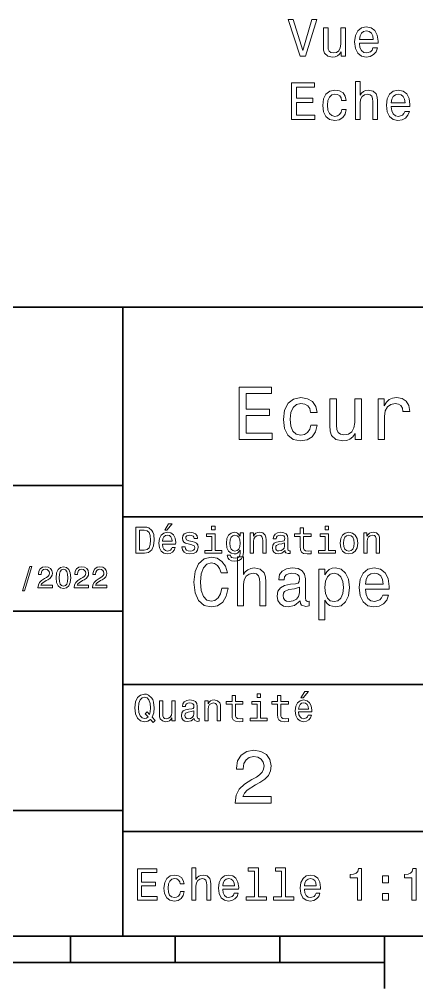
# Model space of a CAD drawing. Extents: x 0 to 420, y 0 to 297.
# Drawn here: x 275.1 to 313.1, y 5 to 97.5 of the extents above; entities that cross this region are included whole.
import ezdxf

# ---------------------------------------------------------------- set-up
doc = ezdxf.new("R2010")
doc.units = 0

msp = doc.modelspace()

# ---------------------------------------------------------------- linework, layer by layer
at = {"color": 7, "lineweight": 35}
for p, q in [((220, 70), (410, 70)), ((285, 10), (285, 70)), ((220, 53), (285, 53)), ((285, 50), (410, 50)), ((220, 41), (285, 41)), ((285, 34), (410, 34)), ((220, 22), (285, 22)), ((285, 20), (410, 20)), ((10, 10), (410, 10)), ((220, 10), (410, 10)), ((110, 7.5), (310, 7.5))]:
    msp.add_line(p, q, dxfattribs=at)
at = {"color": 7, "lineweight": 35, "ltscale": 0.0625}
for p, q in [((280, 10), (280, 7.5)), ((290, 10), (290, 7.5)), ((300, 10), (300, 7.5))]:
    msp.add_line(p, q, dxfattribs=at)
at = {"color": 7, "lineweight": 35, "ltscale": 0.125}
msp.add_line((310, 10), (310, 5), dxfattribs=at)
at = {"color": 7, "lineweight": 13}
for points in [[(303.06955, 97.463417), (302.192017, 94.482872), (301.289276, 97.463417), (300.810181, 97.463417), (301.93985, 93.958374), (302.444183, 93.958374), (303.548645, 97.463417)], [(306.272003, 96.666588), (305.828186, 96.666588), (305.828186, 95.103188), (305.777771, 94.740074), (305.6315, 94.477829), (305.404572, 94.316444), (305.106995, 94.266014), (304.869965, 94.306358), (304.718689, 94.427391), (304.632935, 94.634163), (304.612762, 94.926674), (304.612762, 96.666588), (304.168976, 96.666588), (304.168976, 94.88633), (304.184113, 94.528259), (304.279907, 94.230705), (304.572418, 93.958374), (305.041443, 93.862556), (305.29361, 93.897858), (305.510468, 93.988632), (305.697052, 94.144974), (305.848358, 94.371918), (305.848358, 93.958374), (306.272003, 93.958374)], [(307.608459, 95.183876), (309.383667, 95.183876), (309.388702, 95.390648), (309.308014, 95.970619), (309.086121, 96.404343), (308.733093, 96.666588), (308.264069, 96.762405), (307.805145, 96.661545), (307.452118, 96.37912), (307.225159, 95.920189), (307.14447, 95.315002), (307.220123, 94.694687), (307.447052, 94.240791), (307.795044, 93.958374), (308.248932, 93.862556), (308.642303, 93.928116), (308.965088, 94.099586), (309.202118, 94.371918), (309.338287, 94.735031), (308.899506, 94.735031), (308.808746, 94.533302), (308.677612, 94.382004), (308.304413, 94.260971), (308.016937, 94.316444), (307.800079, 94.492958), (307.658875, 94.780418), (307.608459, 95.168747)], [(307.608459, 95.557076), (307.66394, 95.90506), (307.800079, 96.162262), (308.006866, 96.318604), (308.279205, 96.374077), (308.546478, 96.318604), (308.753265, 96.162262), (308.879333, 95.90506), (308.924744, 95.557076)], [(301.132935, 87.911545), (303.351959, 87.911545), (303.351959, 88.335175), (301.596924, 88.335175), (301.596924, 89.520332), (303.160309, 89.520332), (303.160309, 89.938919), (301.596924, 89.938919), (301.596924, 90.987915), (303.311615, 90.987915), (303.311615, 91.411545), (301.132935, 91.411545)], [(305.908875, 89.722061), (306.347656, 89.722061), (306.256866, 90.125519), (306.040009, 90.443245), (305.702118, 90.639931), (305.263336, 90.715576), (304.779205, 90.614716), (304.411041, 90.332291), (304.179047, 89.87336), (304.098358, 89.258087), (304.174011, 88.647858), (304.40097, 88.193962), (304.759033, 87.911545), (305.24823, 87.815727), (305.681946, 87.891373), (306.019836, 88.103188), (306.251831, 88.436043), (306.352692, 88.879845), (305.929047, 88.879845), (305.853394, 88.597427), (305.712189, 88.385605), (305.510468, 88.254486), (305.263336, 88.214142), (304.955719, 88.279701), (304.733795, 88.48143), (304.597656, 88.809242), (304.552246, 89.273216), (304.597656, 89.727104), (304.738861, 90.054916), (304.96579, 90.256645), (305.263336, 90.327248), (305.525604, 90.28186), (305.72229, 90.165871), (305.853394, 89.974228)], [(307.220123, 87.911545), (307.66394, 87.911545), (307.66394, 89.474945), (307.70932, 89.833015), (307.85556, 90.095261), (308.08252, 90.256645), (308.385101, 90.317162), (308.627167, 90.266731), (308.778473, 90.130562), (308.854126, 89.903618), (308.879333, 89.601028), (308.879333, 87.911545), (309.323151, 87.911545), (309.323151, 89.691803), (309.302979, 90.049873), (309.212189, 90.347427), (308.914642, 90.619759), (308.450684, 90.715576), (308.198517, 90.680275), (307.981659, 90.584457), (307.800079, 90.433159), (307.66394, 90.226387), (307.66394, 91.532585), (307.220123, 91.532585)], [(310.64447, 89.137047), (312.419678, 89.137047), (312.424744, 89.343819), (312.344055, 89.92379), (312.122131, 90.357513), (311.769104, 90.619759), (311.300079, 90.715576), (310.841156, 90.614716), (310.488129, 90.332291), (310.2612, 89.87336), (310.180481, 89.268173), (310.256134, 88.647858), (310.483093, 88.193962), (310.831085, 87.911545), (311.284973, 87.815727), (311.678345, 87.881287), (312.001099, 88.052757), (312.238129, 88.325089), (312.374298, 88.688202), (311.935547, 88.688202), (311.844757, 88.486473), (311.713623, 88.335175), (311.340424, 88.214142), (311.052979, 88.269615), (310.836121, 88.446129), (310.694916, 88.733589), (310.64447, 89.121918)], [(310.64447, 89.510246), (310.699951, 89.858231), (310.836121, 90.115433), (311.042877, 90.271774), (311.315216, 90.327248), (311.58252, 90.271774), (311.789276, 90.115433), (311.915375, 89.858231), (311.960754, 89.510246)], [(296.109497, 57.381123), (299.279541, 57.381123), (299.279541, 57.986309), (296.772339, 57.986309), (296.772339, 59.679394), (299.005768, 59.679394), (299.005768, 60.277374), (296.772339, 60.277374), (296.772339, 61.775936), (299.221893, 61.775936), (299.221893, 62.381123), (296.109497, 62.381123)], [(302.932281, 59.967579), (303.559082, 59.967579), (303.429382, 60.543945), (303.119598, 60.997837), (302.636871, 61.278816), (302.010071, 61.386887), (301.318451, 61.242794), (300.792511, 60.839336), (300.46109, 60.183716), (300.345825, 59.304752), (300.453888, 58.432995), (300.778107, 57.78458), (301.289612, 57.381123), (301.988464, 57.244236), (302.608063, 57.352303), (303.09079, 57.6549), (303.42218, 58.130402), (303.566284, 58.764408), (302.96109, 58.764408), (302.853027, 58.36095), (302.651306, 58.058357), (302.363098, 57.871037), (302.010071, 57.8134), (301.570618, 57.907059), (301.253601, 58.195244), (301.059082, 58.663544), (300.994232, 59.326366), (301.059082, 59.974781), (301.260803, 60.443081), (301.585022, 60.731266), (302.010071, 60.83213), (302.384735, 60.767288), (302.66571, 60.601585), (302.853027, 60.327808)], [(307.788177, 61.25), (307.154175, 61.25), (307.154175, 59.016571), (307.082123, 58.497837), (306.873199, 58.123196), (306.548981, 57.892651), (306.123901, 57.820602), (305.785309, 57.878242), (305.569153, 58.051151), (305.446686, 58.346542), (305.417877, 58.764408), (305.417877, 61.25), (304.783875, 61.25), (304.783875, 58.706772), (304.805481, 58.195244), (304.942352, 57.770172), (305.360229, 57.381123), (306.030243, 57.244236), (306.390503, 57.294666), (306.700287, 57.424351), (306.966858, 57.647694), (307.182983, 57.971901), (307.182983, 57.381123), (307.788177, 57.381123)], [(309.380402, 57.381123), (310.014404, 57.381123), (310.014404, 59.592937), (310.079254, 60.12608), (310.273773, 60.507923), (310.59079, 60.738472), (311.015839, 60.817722), (311.332855, 60.767288), (311.570618, 60.623199), (311.714691, 60.378242), (311.765137, 60.046829), (312.406342, 60.046829), (312.319885, 60.630402), (312.082123, 61.048271), (311.685883, 61.30043), (311.145538, 61.386887), (310.778107, 61.32925), (310.46109, 61.185158), (310.180115, 60.940201), (309.956757, 60.608788), (309.956757, 61.25), (309.380402, 61.25)], [(287.080688, 49.030979), (286.248566, 49.030979), (286.248566, 46.530979), (287.080688, 46.530979), (287.473328, 46.610229), (287.765137, 46.851585), (287.945251, 47.244236), (288.010101, 47.780979), (287.952454, 48.328529), (287.880402, 48.544666), (287.779541, 48.717579), (287.487762, 48.951729), (287.296844, 49.009365)], [(289.004333, 48.728386), (289.216858, 48.728386), (289.71759, 49.340778), (289.364563, 49.340778)], [(293.824219, 49.117435), (293.489197, 49.117435), (293.489197, 48.757202), (293.824219, 48.757202)], [(304.667145, 49.117435), (304.332123, 49.117435), (304.332123, 48.757202), (304.667145, 48.757202)], [(287.055481, 48.731987), (287.329254, 48.677952), (287.516571, 48.512245), (287.628235, 48.216858), (287.664276, 47.780979), (287.624634, 47.359509), (287.51297, 47.064121), (287.322052, 46.887608), (287.055481, 46.829971), (286.583588, 46.829971), (286.583588, 48.731987)], [(288.784576, 47.406338), (290.052582, 47.406338), (290.056183, 47.554035), (289.998566, 47.9683), (289.840057, 48.278099), (289.587891, 48.465416), (289.252869, 48.533859), (288.925079, 48.461815), (288.672913, 48.260086), (288.510803, 47.932278), (288.453156, 47.5), (288.507202, 47.056915), (288.669312, 46.732708), (288.917877, 46.530979), (289.242065, 46.462536), (289.523041, 46.509365), (289.753601, 46.631844), (289.922913, 46.826366), (290.020172, 47.085735), (289.706787, 47.085735), (289.641937, 46.941643), (289.548279, 46.833572), (289.281708, 46.747116), (289.076355, 46.786743), (288.921478, 46.912823), (288.820618, 47.118156), (288.784576, 47.395531)], [(288.784576, 47.672909), (288.824219, 47.921471), (288.921478, 48.105186), (289.069153, 48.216858), (289.263702, 48.256485), (289.45462, 48.216858), (289.602295, 48.105186), (289.692352, 47.921471), (289.724792, 47.672909)], [(291.623199, 47.658501), (291.317017, 47.730545), (291.090057, 47.8134), (291.014404, 47.982708), (291.036011, 48.101585), (291.111664, 48.188038), (291.234161, 48.242073), (291.410675, 48.263687), (291.579956, 48.242073), (291.713257, 48.177231), (291.799713, 48.079971), (291.835724, 47.950287), (292.145538, 47.950287), (292.145538, 47.957493), (292.091492, 48.191643), (291.943817, 48.375359), (291.713257, 48.490635), (291.410675, 48.533859), (291.104462, 48.490635), (290.881134, 48.371758), (290.740631, 48.195244), (290.697418, 47.971901), (290.729828, 47.755764), (290.830688, 47.604465), (290.996399, 47.496399), (291.237762, 47.42075), (291.59079, 47.334293), (291.806915, 47.244236), (291.864563, 47.172188), (291.886169, 47.064121), (291.85376, 46.930836), (291.767303, 46.829971), (291.626801, 46.765129), (291.439484, 46.743515), (291.241364, 46.765129), (291.09726, 46.840778), (291, 46.963257), (290.960388, 47.132565), (290.654175, 47.132565), (290.70462, 46.844379), (290.852295, 46.635445), (291.086456, 46.509365), (291.410675, 46.462536), (291.749268, 46.509365), (291.997833, 46.635445), (292.149139, 46.837173), (292.203156, 47.100143), (292.163544, 47.327087), (292.05188, 47.481987), (291.868164, 47.582851)], [(293.813416, 46.79755), (293.813416, 48.400574), (292.999268, 48.400574), (292.999268, 48.130402), (293.496399, 48.130402), (293.496399, 46.79755), (292.847992, 46.79755), (292.847992, 46.530979), (294.469025, 46.530979), (294.469025, 46.79755)], [(296.518738, 46.617435), (296.518738, 48.465416), (296.216125, 48.465416), (296.216125, 48.152016), (295.96759, 48.4366), (295.816284, 48.508644), (295.646973, 48.533859), (295.34079, 48.461815), (295.103027, 48.260086), (294.94812, 47.935879), (294.894104, 47.5), (294.94812, 47.060516), (295.103027, 46.736309), (295.34079, 46.530979), (295.646973, 46.462536), (295.819885, 46.487751), (295.963989, 46.552593), (296.216125, 46.826366), (296.216125, 46.552593), (296.187317, 46.336456), (296.108063, 46.181557), (295.956787, 46.091499), (295.729828, 46.059078), (295.531708, 46.080692), (295.391205, 46.134727), (295.30835, 46.228386), (295.283142, 46.354465), (294.976959, 46.354465), (294.976959, 46.340057), (295.023773, 46.109509), (295.167877, 45.9366), (295.398407, 45.824928), (295.711823, 45.785301), (296.086456, 45.839336), (296.335022, 45.990635), (296.475494, 46.253601)], [(295.221893, 47.5), (295.254333, 47.820606), (295.351593, 48.058357), (295.502869, 48.198845), (295.70462, 48.249279), (295.917145, 48.198845), (296.075653, 48.058357), (296.172913, 47.820606), (296.208923, 47.5), (296.172913, 47.172188), (296.075653, 46.938038), (295.917145, 46.793949), (295.70462, 46.747116), (295.502869, 46.793949), (295.351593, 46.938038), (295.254333, 47.175793)], [(297.181549, 46.530979), (297.498566, 46.530979), (297.498566, 47.647694), (297.530975, 47.903458), (297.635437, 48.090778), (297.797546, 48.206051), (298.013702, 48.249279), (298.186584, 48.213257), (298.294678, 48.115993), (298.348694, 47.953888), (298.366699, 47.737751), (298.366699, 46.530979), (298.683716, 46.530979), (298.683716, 47.802593), (298.669312, 48.058357), (298.604462, 48.270893), (298.391937, 48.465416), (298.060516, 48.533859), (297.876801, 48.508644), (297.721893, 48.440201), (297.588623, 48.324928), (297.484161, 48.170029), (297.484161, 48.465416), (297.181549, 48.465416)], [(300.499268, 46.783142), (300.499268, 46.772335), (300.517303, 46.649857), (300.57132, 46.5634), (300.798279, 46.494957), (300.974792, 46.523773), (300.974792, 46.76873), (300.899139, 46.757923), (300.798279, 46.804756), (300.780273, 46.948845), (300.780273, 47.950287), (300.73703, 48.206051), (300.610962, 48.386166), (300.391205, 48.494236), (300.081421, 48.533859), (299.778809, 48.490635), (299.555481, 48.368156), (299.414978, 48.177231), (299.368164, 47.925072), (299.368164, 47.903458), (299.65274, 47.903458), (299.677948, 48.054756), (299.757202, 48.162823), (299.886902, 48.227665), (300.070618, 48.25288), (300.247131, 48.234871), (300.373199, 48.180836), (300.448853, 48.087173), (300.47406, 47.957493), (300.459656, 47.806194), (300.402008, 47.730545), (300.257935, 47.694523), (299.987762, 47.665707), (299.677948, 47.600864), (299.458221, 47.485592), (299.328522, 47.305473), (299.28891, 47.038906), (299.324921, 46.801151), (299.436584, 46.624638), (299.616699, 46.512966), (299.865265, 46.473343), (300.200287, 46.548992)], [(301.943817, 48.130402), (301.943817, 47.161381), (301.965424, 46.84798), (302.066284, 46.631844), (302.268005, 46.505764), (302.610229, 46.462536), (302.984863, 46.480545), (302.984863, 46.754322), (302.71109, 46.732708), (302.462524, 46.761528), (302.329254, 46.851585), (302.271606, 47.00288), (302.260803, 47.215416), (302.260803, 48.130402), (302.984863, 48.130402), (302.984863, 48.400574), (302.260803, 48.400574), (302.260803, 48.966137), (301.943817, 48.966137), (301.943817, 48.400574), (301.39624, 48.400574), (301.39624, 48.130402)], [(304.656342, 46.79755), (304.656342, 48.400574), (303.842224, 48.400574), (303.842224, 48.130402), (304.339325, 48.130402), (304.339325, 46.79755), (303.690918, 46.79755), (303.690918, 46.530979), (305.311951, 46.530979), (305.311951, 46.79755)], [(305.762238, 47.496399), (305.819885, 47.056915), (305.985596, 46.732708), (306.248566, 46.530979), (306.601593, 46.462536), (306.951019, 46.530979), (307.213989, 46.729107), (307.3797, 47.053314), (307.440918, 47.496399), (307.3797, 47.935879), (307.213989, 48.263687), (306.951019, 48.461815), (306.601593, 48.533859), (306.248566, 48.461815), (305.985596, 48.260086), (305.819885, 47.935879)], [(306.086456, 47.5), (306.118866, 47.824207), (306.219727, 48.058357), (306.381836, 48.20245), (306.601593, 48.25288), (306.817719, 48.20245), (306.979828, 48.061958), (307.080688, 47.824207), (307.11673, 47.5), (307.080688, 47.172188), (306.979828, 46.934437), (306.817719, 46.790344), (306.601593, 46.743515), (306.381836, 46.790344), (306.219727, 46.934437), (306.118866, 47.172188)], [(308.024506, 46.530979), (308.341492, 46.530979), (308.341492, 47.647694), (308.373932, 47.903458), (308.478394, 48.090778), (308.640503, 48.206051), (308.856628, 48.249279), (309.029541, 48.213257), (309.137604, 48.115993), (309.19165, 47.953888), (309.209656, 47.737751), (309.209656, 46.530979), (309.526672, 46.530979), (309.526672, 47.802593), (309.512238, 48.058357), (309.447418, 48.270893), (309.234863, 48.465416), (308.903473, 48.533859), (308.719727, 48.508644), (308.56485, 48.440201), (308.431549, 48.324928), (308.327087, 48.170029), (308.327087, 48.465416), (308.024506, 48.465416)], [(300.463257, 47.208214), (300.420044, 47.020893), (300.304749, 46.876801), (300.131836, 46.783142), (299.919312, 46.750721), (299.78241, 46.76873), (299.68515, 46.826366), (299.623932, 46.927231), (299.605896, 47.067722), (299.620331, 47.193802), (299.677948, 47.283859), (299.908508, 47.384727), (300.200287, 47.427952), (300.463257, 47.514408)], [(294.450287, 43.203171), (294.320587, 42.658501), (294.106628, 42.269451), (293.80835, 42.029537), (293.458221, 41.951729), (293.036743, 42.068443), (292.706055, 42.418587), (292.485596, 42.989193), (292.414246, 43.780258), (292.485596, 44.564842), (292.699554, 45.14193), (293.030243, 45.492073), (293.458221, 45.615273), (293.76944, 45.55043), (294.035309, 45.368874), (294.242798, 45.077087), (294.385437, 44.675072), (295.001434, 44.675072), (294.806915, 45.291065), (294.469727, 45.757923), (294.009369, 46.049709), (293.458221, 46.153458), (292.770874, 45.991352), (292.245667, 45.537464), (291.908508, 44.791786), (291.791779, 43.780258), (291.908508, 42.76873), (292.245667, 42.023052), (292.770874, 41.562679), (293.458221, 41.407059), (294.061218, 41.530258), (294.547546, 41.873917), (294.891205, 42.438038), (295.072754, 43.203171)], [(295.96109, 41.530258), (296.531708, 41.530258), (296.531708, 43.540344), (296.590057, 44.000721), (296.778076, 44.337894), (297.069885, 44.545387), (297.458923, 44.623199), (297.770172, 44.558357), (297.964691, 44.383286), (298.061951, 44.091499), (298.09436, 43.70245), (298.09436, 41.530258), (298.664978, 41.530258), (298.664978, 43.819164), (298.639038, 44.279537), (298.522339, 44.662102), (298.139771, 45.012245), (297.543213, 45.135445), (297.219025, 45.090057), (296.940186, 44.966858), (296.706757, 44.772331), (296.531708, 44.506485), (296.531708, 46.185879), (295.96109, 46.185879)], [(275.417877, 42.956772), (275.61673, 42.956772), (276.314117, 45.279541), (276.112396, 45.279541)], [(276.899139, 43.224785), (278.273773, 43.224785), (278.273773, 43.472622), (277.187317, 43.472622), (277.247833, 43.60807), (277.351593, 43.720463), (277.671478, 43.925072), (277.841492, 44.011528), (278.031708, 44.135448), (278.167145, 44.279541), (278.244965, 44.44957), (278.273773, 44.642651), (278.224792, 44.884727), (278.089355, 45.074928), (277.881836, 45.195965), (277.613831, 45.239193), (277.337189, 45.190201), (277.126801, 45.054756), (276.991364, 44.838619), (276.945251, 44.553314), (276.945251, 44.51297), (277.207489, 44.51297), (277.207489, 44.536022), (277.233429, 44.731991), (277.311249, 44.876083), (277.43515, 44.9683), (277.599426, 45), (277.766571, 44.971184), (277.890503, 44.899136), (277.971191, 44.786743), (278, 44.645535), (277.979828, 44.51297), (277.925079, 44.400578), (277.832855, 44.302593), (277.706055, 44.216141), (277.536041, 44.12392), (277.253601, 43.945248), (277.054749, 43.755043), (276.936615, 43.524498), (276.899139, 43.233429)], [(278.64267, 44.201729), (278.685883, 43.749279), (278.82132, 43.426514), (279.037476, 43.230549), (279.337189, 43.167149), (279.634003, 43.230549), (279.850159, 43.426514), (279.982727, 43.749279), (280.028809, 44.201729), (279.982727, 44.651299), (279.927948, 44.829971), (279.850159, 44.976948), (279.634003, 45.172913), (279.337189, 45.239193), (279.037476, 45.172913), (278.82132, 44.974064), (278.685883, 44.651299)], [(278.919312, 44.201729), (278.942383, 44.550434), (279.014404, 44.801155), (279.144104, 44.948128), (279.337189, 45), (279.527374, 44.948128), (279.657074, 44.801155), (279.729126, 44.550434), (279.752167, 44.201729), (279.729126, 43.850143), (279.657074, 43.599426), (279.527374, 43.45245), (279.337189, 43.403458), (279.144104, 43.45245), (279.014404, 43.599426), (278.942383, 43.850143)], [(280.368866, 43.224785), (281.74353, 43.224785), (281.74353, 43.472622), (280.657074, 43.472622), (280.71759, 43.60807), (280.82132, 43.720463), (281.141205, 43.925072), (281.311249, 44.011528), (281.501434, 44.135448), (281.636902, 44.279541), (281.714691, 44.44957), (281.74353, 44.642651), (281.694519, 44.884727), (281.559082, 45.074928), (281.351593, 45.195965), (281.083588, 45.239193), (280.806915, 45.190201), (280.596558, 45.054756), (280.46109, 44.838619), (280.414978, 44.553314), (280.414978, 44.51297), (280.677246, 44.51297), (280.677246, 44.536022), (280.703186, 44.731991), (280.780975, 44.876083), (280.904907, 44.9683), (281.069153, 45), (281.236328, 44.971184), (281.360229, 44.899136), (281.440918, 44.786743), (281.469757, 44.645535), (281.449585, 44.51297), (281.394806, 44.400578), (281.302612, 44.302593), (281.175781, 44.216141), (281.005768, 44.12392), (280.723358, 43.945248), (280.524506, 43.755043), (280.406342, 43.524498), (280.368866, 43.233429)], [(282.10376, 43.224785), (283.478394, 43.224785), (283.478394, 43.472622), (282.391937, 43.472622), (282.452454, 43.60807), (282.556213, 43.720463), (282.876099, 43.925072), (283.046112, 44.011528), (283.236328, 44.135448), (283.371765, 44.279541), (283.449585, 44.44957), (283.478394, 44.642651), (283.429382, 44.884727), (283.293945, 45.074928), (283.086456, 45.195965), (282.818451, 45.239193), (282.541779, 45.190201), (282.331421, 45.054756), (282.195984, 44.838619), (282.149872, 44.553314), (282.149872, 44.51297), (282.412109, 44.51297), (282.412109, 44.536022), (282.438049, 44.731991), (282.515869, 44.876083), (282.639771, 44.9683), (282.804047, 45), (282.971191, 44.971184), (283.095093, 44.899136), (283.175781, 44.786743), (283.20462, 44.645535), (283.184448, 44.51297), (283.1297, 44.400578), (283.037476, 44.302593), (282.910675, 44.216141), (282.740631, 44.12392), (282.458221, 43.945248), (282.259369, 43.755043), (282.141205, 43.524498), (282.10376, 43.233429)], [(301.932983, 41.98415), (301.932983, 41.964695), (301.965424, 41.744236), (302.062683, 41.588615), (302.471161, 41.465416), (302.78891, 41.517288), (302.78891, 41.958214), (302.65274, 41.938759), (302.471161, 42.023052), (302.438751, 42.282421), (302.438751, 44.085014), (302.360931, 44.545387), (302.134003, 44.869595), (301.738464, 45.064121), (301.180817, 45.135445), (300.636169, 45.057636), (300.234131, 44.837173), (299.981262, 44.493515), (299.896973, 44.039623), (299.896973, 44.000721), (300.40921, 44.000721), (300.45459, 44.273052), (300.59726, 44.467579), (300.830688, 44.584293), (301.161377, 44.629681), (301.479095, 44.59726), (301.706055, 44.5), (301.842224, 44.331409), (301.887604, 44.09798), (301.861664, 43.825645), (301.757904, 43.68948), (301.498566, 43.624638), (301.012238, 43.572765), (300.45459, 43.456051), (300.059082, 43.248558), (299.825653, 42.924351), (299.754303, 42.444523), (299.819153, 42.016571), (300.020172, 41.698845), (300.34436, 41.497837), (300.791779, 41.426514), (301.394806, 41.562679)], [(304.306183, 44.474064), (304.306183, 45.012245), (303.735596, 45.012245), (303.735596, 40.181557), (304.306183, 40.181557), (304.306183, 42.061958), (304.507202, 41.757202), (304.734131, 41.556194), (305.304749, 41.407059), (305.849426, 41.530258), (306.277374, 41.899857), (306.556183, 42.483429), (306.659943, 43.274494), (306.556183, 44.059078), (306.277374, 44.642651), (305.849426, 45.005764), (305.304749, 45.135445), (304.9935, 45.096542), (304.727661, 44.973343), (304.500702, 44.76585)], [(305.207489, 41.919308), (304.824921, 42.003601), (304.546112, 42.262966), (304.371033, 42.684437), (304.312683, 43.274494), (304.371033, 43.858067), (304.546112, 44.279537), (304.824921, 44.532421), (305.207489, 44.623199), (305.557617, 44.532421), (305.836456, 44.273052), (306.011536, 43.851585), (306.076355, 43.274494), (306.011536, 42.690922), (305.836456, 42.262966), (305.557617, 42.003601)], [(308.170746, 43.105907), (310.453156, 43.105907), (310.459656, 43.371758), (310.355896, 44.117435), (310.070587, 44.675072), (309.616699, 45.012245), (309.013672, 45.135445), (308.423615, 45.005764), (307.969727, 44.642651), (307.677948, 44.052593), (307.574188, 43.274494), (307.671448, 42.476944), (307.963257, 41.893372), (308.410645, 41.530258), (308.994232, 41.407059), (309.5, 41.491352), (309.914978, 41.711815), (310.219727, 42.061958), (310.394806, 42.528816), (309.830688, 42.528816), (309.713959, 42.269451), (309.54538, 42.074928), (309.065552, 41.919308), (308.695953, 41.990631), (308.417145, 42.217579), (308.235596, 42.587173), (308.170746, 43.086452)], [(308.170746, 43.585735), (308.242065, 44.033138), (308.417145, 44.363831), (308.682983, 44.564842), (309.033142, 44.636166), (309.376801, 44.564842), (309.642639, 44.363831), (309.804749, 44.033138), (309.863098, 43.585735)], [(301.868164, 42.749279), (301.790344, 42.412102), (301.582855, 42.152737), (301.271606, 41.98415), (300.889038, 41.925793), (300.642639, 41.958214), (300.46756, 42.061958), (300.35733, 42.243515), (300.324921, 42.496395), (300.350861, 42.723343), (300.45459, 42.885445), (300.869598, 43.067001), (301.394806, 43.14481), (301.868164, 43.30043)], [(302.015839, 32.728386), (302.228394, 32.728386), (302.729095, 33.340778), (302.376068, 33.340778)], [(287.642639, 30.685879), (287.916412, 30.401297), (288.107361, 30.592218), (287.811951, 30.894812), (287.963257, 31.305475), (288.010101, 31.780979), (287.94165, 32.339336), (287.862396, 32.56628), (287.757935, 32.753601), (287.462524, 33.009365), (287.28241, 33.074207), (287.08429, 33.099422), (286.702454, 33.009365), (286.410675, 32.757202), (286.223358, 32.342937), (286.158508, 31.780979), (286.223358, 31.219019), (286.407074, 30.804754), (286.698853, 30.54899), (287.08429, 30.462536), (287.397705, 30.520172)], [(287.41571, 30.916426), (287.260803, 30.801151), (287.08429, 30.765129), (286.850159, 30.829971), (286.666412, 31.024494), (286.543945, 31.341497), (286.504333, 31.780979), (286.543945, 32.216858), (286.662811, 32.537464), (286.846527, 32.731987), (287.08429, 32.80043), (287.318451, 32.731987), (287.502167, 32.533859), (287.621033, 32.213257), (287.664276, 31.780979), (287.631836, 31.40634), (287.563416, 31.150576), (287.329254, 31.395533), (287.134735, 31.211815)], [(289.998566, 32.465416), (289.681549, 32.465416), (289.681549, 31.348703), (289.645538, 31.089336), (289.541077, 30.902016), (289.378967, 30.786743), (289.166412, 30.750719), (288.997131, 30.779539), (288.889038, 30.865993), (288.82782, 31.013687), (288.813416, 31.222622), (288.813416, 32.465416), (288.496399, 32.465416), (288.496399, 31.193804), (288.507202, 30.93804), (288.575653, 30.725504), (288.784576, 30.530979), (289.119598, 30.462536), (289.299713, 30.487751), (289.45462, 30.552593), (289.587891, 30.664265), (289.695953, 30.826368), (289.695953, 30.530979), (289.998566, 30.530979)], [(291.824921, 30.78314), (291.824921, 30.772333), (291.842926, 30.649855), (291.896973, 30.5634), (292.123932, 30.494957), (292.300446, 30.523775), (292.300446, 30.768732), (292.224792, 30.757925), (292.123932, 30.804754), (292.105896, 30.948847), (292.105896, 31.950287), (292.062683, 32.206051), (291.936584, 32.386166), (291.716858, 32.494236), (291.407074, 32.533859), (291.104462, 32.490635), (290.881134, 32.368156), (290.740631, 32.177231), (290.693817, 31.925072), (290.693817, 31.903458), (290.978394, 31.903458), (291.003601, 32.054756), (291.082855, 32.162823), (291.212524, 32.227665), (291.39624, 32.25288), (291.572754, 32.234871), (291.698853, 32.180836), (291.774506, 32.087173), (291.799713, 31.957493), (291.785309, 31.806194), (291.727661, 31.730547), (291.583588, 31.694523), (291.313416, 31.665705), (291.003601, 31.600864), (290.783875, 31.48559), (290.654175, 31.305475), (290.614563, 31.038904), (290.650574, 30.801151), (290.762238, 30.62464), (290.942352, 30.512968), (291.190918, 30.473343), (291.52594, 30.54899)], [(292.844391, 30.530979), (293.161377, 30.530979), (293.161377, 31.647694), (293.193817, 31.903458), (293.298279, 32.090778), (293.460388, 32.206051), (293.676514, 32.249279), (293.849426, 32.213257), (293.957489, 32.115993), (294.011536, 31.95389), (294.029541, 31.737751), (294.029541, 30.530979), (294.346558, 30.530979), (294.346558, 31.802593), (294.332123, 32.058357), (294.267303, 32.270893), (294.054749, 32.465416), (293.723358, 32.533859), (293.539612, 32.508644), (293.384735, 32.440201), (293.251434, 32.324928), (293.146973, 32.170029), (293.146973, 32.465416), (292.844391, 32.465416)], [(295.438049, 32.130402), (295.438049, 31.161383), (295.459656, 30.847982), (295.560516, 30.631844), (295.762238, 30.505762), (296.104462, 30.462536), (296.479095, 30.480547), (296.479095, 30.754322), (296.205322, 30.732708), (295.956787, 30.761526), (295.823486, 30.851583), (295.765839, 31.002882), (295.755035, 31.215418), (295.755035, 32.130402), (296.479095, 32.130402), (296.479095, 32.400574), (295.755035, 32.400574), (295.755035, 32.966137), (295.438049, 32.966137), (295.438049, 32.400574), (294.890503, 32.400574), (294.890503, 32.130402)], [(298.150574, 30.79755), (298.150574, 32.400574), (297.336456, 32.400574), (297.336456, 32.130402), (297.833588, 32.130402), (297.833588, 30.79755), (297.18515, 30.79755), (297.18515, 30.530979), (298.806183, 30.530979), (298.806183, 30.79755)], [(298.161377, 33.117435), (297.826355, 33.117435), (297.826355, 32.757202), (298.161377, 32.757202)], [(299.775208, 32.130402), (299.775208, 31.161383), (299.796814, 30.847982), (299.897705, 30.631844), (300.099426, 30.505762), (300.44165, 30.462536), (300.816284, 30.480547), (300.816284, 30.754322), (300.542511, 30.732708), (300.293945, 30.761526), (300.160675, 30.851583), (300.103027, 31.002882), (300.092224, 31.215418), (300.092224, 32.130402), (300.816284, 32.130402), (300.816284, 32.400574), (300.092224, 32.400574), (300.092224, 32.966137), (299.775208, 32.966137), (299.775208, 32.400574), (299.227661, 32.400574), (299.227661, 32.130402)], [(301.796112, 31.40634), (303.064117, 31.40634), (303.067719, 31.554033), (303.010071, 31.9683), (302.851593, 32.278099), (302.599426, 32.465416), (302.264404, 32.533859), (301.936584, 32.461815), (301.684448, 32.260086), (301.522339, 31.932276), (301.464691, 31.5), (301.518738, 31.056915), (301.680847, 30.732708), (301.929382, 30.530979), (302.253601, 30.462536), (302.534576, 30.509365), (302.765137, 30.631844), (302.934448, 30.826368), (303.031708, 31.085733), (302.718292, 31.085733), (302.653442, 30.941643), (302.559784, 30.833572), (302.293213, 30.747118), (302.087891, 30.786743), (301.932983, 30.912823), (301.832123, 31.118155), (301.796112, 31.395533)], [(291.78891, 31.208212), (291.745667, 31.020893), (291.630402, 30.876801), (291.457489, 30.78314), (291.244965, 30.750719), (291.108063, 30.768732), (291.010803, 30.826368), (290.949554, 30.927233), (290.931549, 31.067722), (290.945953, 31.193804), (291.003601, 31.283861), (291.234161, 31.384726), (291.52594, 31.427954), (291.78891, 31.514408)], [(301.796112, 31.672911), (301.835724, 31.921469), (301.932983, 32.105186), (302.080688, 32.216858), (302.275208, 32.256485), (302.466125, 32.216858), (302.613831, 32.105186), (302.703888, 31.921469), (302.736298, 31.672911)], [(295.742096, 22.700289), (299.17868, 22.700289), (299.17868, 23.319885), (296.462555, 23.319885), (296.613831, 23.658503), (296.873199, 23.939482), (297.672913, 24.45101), (298.097992, 24.667147), (298.573486, 24.976946), (298.912109, 25.337177), (299.106628, 25.762249), (299.17868, 26.244957), (299.056213, 26.850143), (298.71759, 27.325649), (298.198853, 27.628242), (297.528839, 27.736313), (296.837189, 27.613834), (296.311249, 27.275217), (295.972626, 26.734871), (295.857361, 26.021614), (295.857361, 25.92075), (296.51297, 25.92075), (296.51297, 25.978386), (296.57782, 26.4683), (296.772339, 26.828531), (297.082153, 27.059078), (297.492798, 27.138329), (297.910675, 27.066282), (298.220459, 26.886168), (298.422211, 26.605188), (298.494232, 26.252163), (298.443817, 25.92075), (298.306915, 25.639771), (298.076385, 25.394814), (297.759369, 25.178675), (297.33429, 24.948128), (296.628265, 24.501442), (296.131134, 24.025938), (295.835754, 23.449568), (295.742096, 22.721903)], [(286.393372, 13.428675), (288.29538, 13.428675), (288.29538, 13.791787), (286.791077, 13.791787), (286.791077, 14.807637), (288.131134, 14.807637), (288.131134, 15.166427), (286.791077, 15.166427), (286.791077, 16.065563), (288.260803, 16.065563), (288.260803, 16.428675), (286.393372, 16.428675)], [(290.48703, 14.980548), (290.863098, 14.980548), (290.785309, 15.326369), (290.599426, 15.598703), (290.309784, 15.767292), (289.933716, 15.832133), (289.518738, 15.745678), (289.203156, 15.503603), (289.004333, 15.110231), (288.93515, 14.582853), (289, 14.059798), (289.194519, 13.67075), (289.501434, 13.428675), (289.920746, 13.346542), (290.292511, 13.411384), (290.582123, 13.592939), (290.780975, 13.878242), (290.867432, 14.258646), (290.504333, 14.258646), (290.439484, 14.016571), (290.318451, 13.835014), (290.145538, 13.722623), (289.933716, 13.688041), (289.670044, 13.744237), (289.479828, 13.917148), (289.363098, 14.198127), (289.324219, 14.595821), (289.363098, 14.984871), (289.484161, 15.26585), (289.67868, 15.438761), (289.933716, 15.49928), (290.158508, 15.460375), (290.327087, 15.360951), (290.439484, 15.196686)], [(291.610962, 13.428675), (291.991364, 13.428675), (291.991364, 14.768732), (292.030273, 15.075649), (292.155609, 15.300432), (292.350159, 15.438761), (292.609497, 15.490635), (292.817017, 15.447407), (292.946686, 15.330692), (293.011536, 15.136168), (293.033142, 14.876801), (293.033142, 13.428675), (293.413544, 13.428675), (293.413544, 14.954612), (293.39624, 15.261528), (293.318451, 15.516571), (293.063416, 15.75), (292.66571, 15.832133), (292.449554, 15.801874), (292.263702, 15.719741), (292.108063, 15.590058), (291.991364, 15.412825), (291.991364, 16.532421), (291.610962, 16.532421)], [(294.546112, 14.479107), (296.067719, 14.479107), (296.072052, 14.656341), (296.002869, 15.153459), (295.812683, 15.525217), (295.510101, 15.75), (295.108063, 15.832133), (294.714691, 15.745678), (294.412109, 15.503603), (294.21759, 15.110231), (294.148407, 14.591499), (294.213257, 14.059798), (294.407776, 13.67075), (294.706055, 13.428675), (295.095093, 13.346542), (295.432281, 13.402739), (295.708923, 13.549712), (295.912109, 13.783141), (296.028809, 14.09438), (295.65274, 14.09438), (295.574921, 13.92147), (295.462524, 13.791787), (295.142639, 13.688041), (294.89624, 13.735591), (294.710388, 13.886888), (294.589325, 14.133286), (294.546112, 14.466139)], [(297.572052, 16.212536), (297.572052, 13.748559), (296.789612, 13.748559), (296.789612, 13.428675), (298.73056, 13.428675), (298.73056, 13.748559), (297.952454, 13.748559), (297.952454, 16.532421), (296.975494, 16.532421), (296.975494, 16.212536)], [(300.174347, 16.212536), (300.174347, 13.748559), (299.391937, 13.748559), (299.391937, 13.428675), (301.332855, 13.428675), (301.332855, 13.748559), (300.554749, 13.748559), (300.554749, 16.532421), (299.57782, 16.532421), (299.57782, 16.212536)], [(302.353027, 14.479107), (303.874634, 14.479107), (303.878967, 14.656341), (303.809814, 15.153459), (303.619598, 15.525217), (303.317017, 15.75), (302.914978, 15.832133), (302.521606, 15.745678), (302.219025, 15.503603), (302.024506, 15.110231), (301.955322, 14.591499), (302.020172, 14.059798), (302.214691, 13.67075), (302.51297, 13.428675), (302.902008, 13.346542), (303.239197, 13.402739), (303.515839, 13.549712), (303.719025, 13.783141), (303.835724, 14.09438), (303.459656, 14.09438), (303.381836, 13.92147), (303.26944, 13.791787), (302.949554, 13.688041), (302.703186, 13.735591), (302.517303, 13.886888), (302.39624, 14.133286), (302.353027, 14.466139)], [(307.416412, 13.428675), (307.809784, 13.428675), (307.809784, 16.450289), (307.515839, 16.450289), (307.438019, 16.1866), (307.28241, 16.009367), (307.044647, 15.905621), (306.716125, 15.871038), (306.716125, 15.564121), (307.416412, 15.564121)], [(309.798279, 15.105908), (310.394806, 15.105908), (310.394806, 15.75), (309.798279, 15.75)], [(312.621033, 13.428675), (313.014404, 13.428675), (313.014404, 16.450289), (312.720459, 16.450289), (312.642639, 16.1866), (312.48703, 16.009367), (312.249268, 15.905621), (311.920746, 15.871038), (311.920746, 15.564121), (312.621033, 15.564121)], [(294.546112, 14.798992), (294.593658, 15.097262), (294.710388, 15.317724), (294.887604, 15.45173), (295.121033, 15.49928), (295.350159, 15.45173), (295.527374, 15.317724), (295.635437, 15.097262), (295.674347, 14.798992)], [(302.353027, 14.798992), (302.400574, 15.097262), (302.517303, 15.317724), (302.694519, 15.45173), (302.927948, 15.49928), (303.157074, 15.45173), (303.33429, 15.317724), (303.442352, 15.097262), (303.481262, 14.798992)], [(309.798279, 13.428675), (310.394806, 13.428675), (310.394806, 14.072767), (309.798279, 14.072767)]]:
    msp.add_lwpolyline(points, close=True, dxfattribs=at)

doc.saveas('drawing.dxf')
